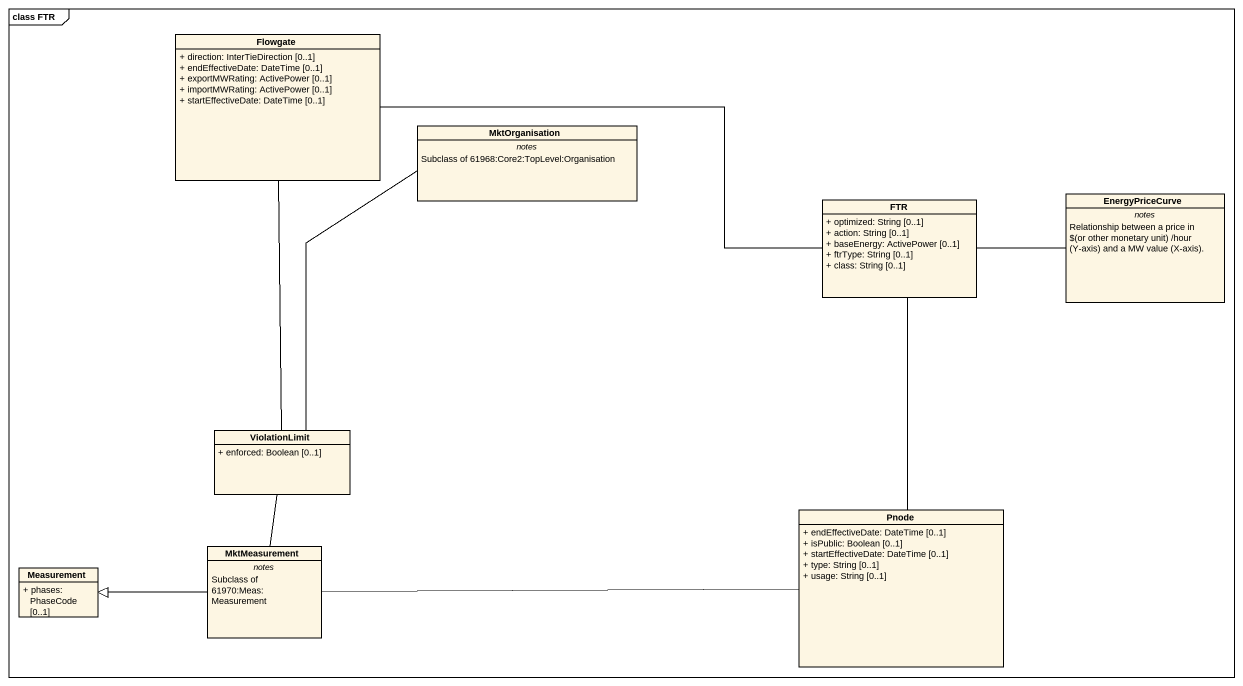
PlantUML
@startuml
mainframe class FTR
hide circle
hide empty members
skinparam classAttributeIconSize 0
class Flowgate {
  + direction: InterTieDirection [0..1]
  + endEffectiveDate: DateTime [0..1]
  + exportMWRating: ActivePower [0..1]
  + importMWRating: ActivePower [0..1]
  + startEffectiveDate: DateTime [0..1]
}
class MktOrganisation {
  -- notes --
  Subclass of 61968:Core2:TopLevel:Organisation
}
class FTR {
  + optimized: String [0..1]
  + action: String [0..1]
  + baseEnergy: ActivePower [0..1]
  + ftrType: String [0..1]
  + class: String [0..1]
}
class EnergyPriceCurve {
  -- notes --
  {field} Relationship between a price in $(or other monetary unit) /hour (Y-axis) and a MW value (X-axis).
}
class ViolationLimit {
  + enforced: Boolean [0..1]
}
class Pnode {
  + endEffectiveDate: DateTime [0..1]
  + isPublic: Boolean [0..1]
  + startEffectiveDate: DateTime [0..1]
  + type: String [0..1]
  + usage: String [0..1]
}
class MktMeasurement {
  -- notes --
  Subclass of 61970:Meas:Measurement
}
class Measurement {
  + phases: PhaseCode [0..1]
}
Flowgate -right- FTR
FTR -- Pnode
EnergyPriceCurve -left- FTR
ViolationLimit -up- Flowgate
ViolationLimit -up- MktOrganisation
ViolationLimit -- MktMeasurement
Pnode -left- MktMeasurement
MktMeasurement -left-|> Measurement
@enduml
